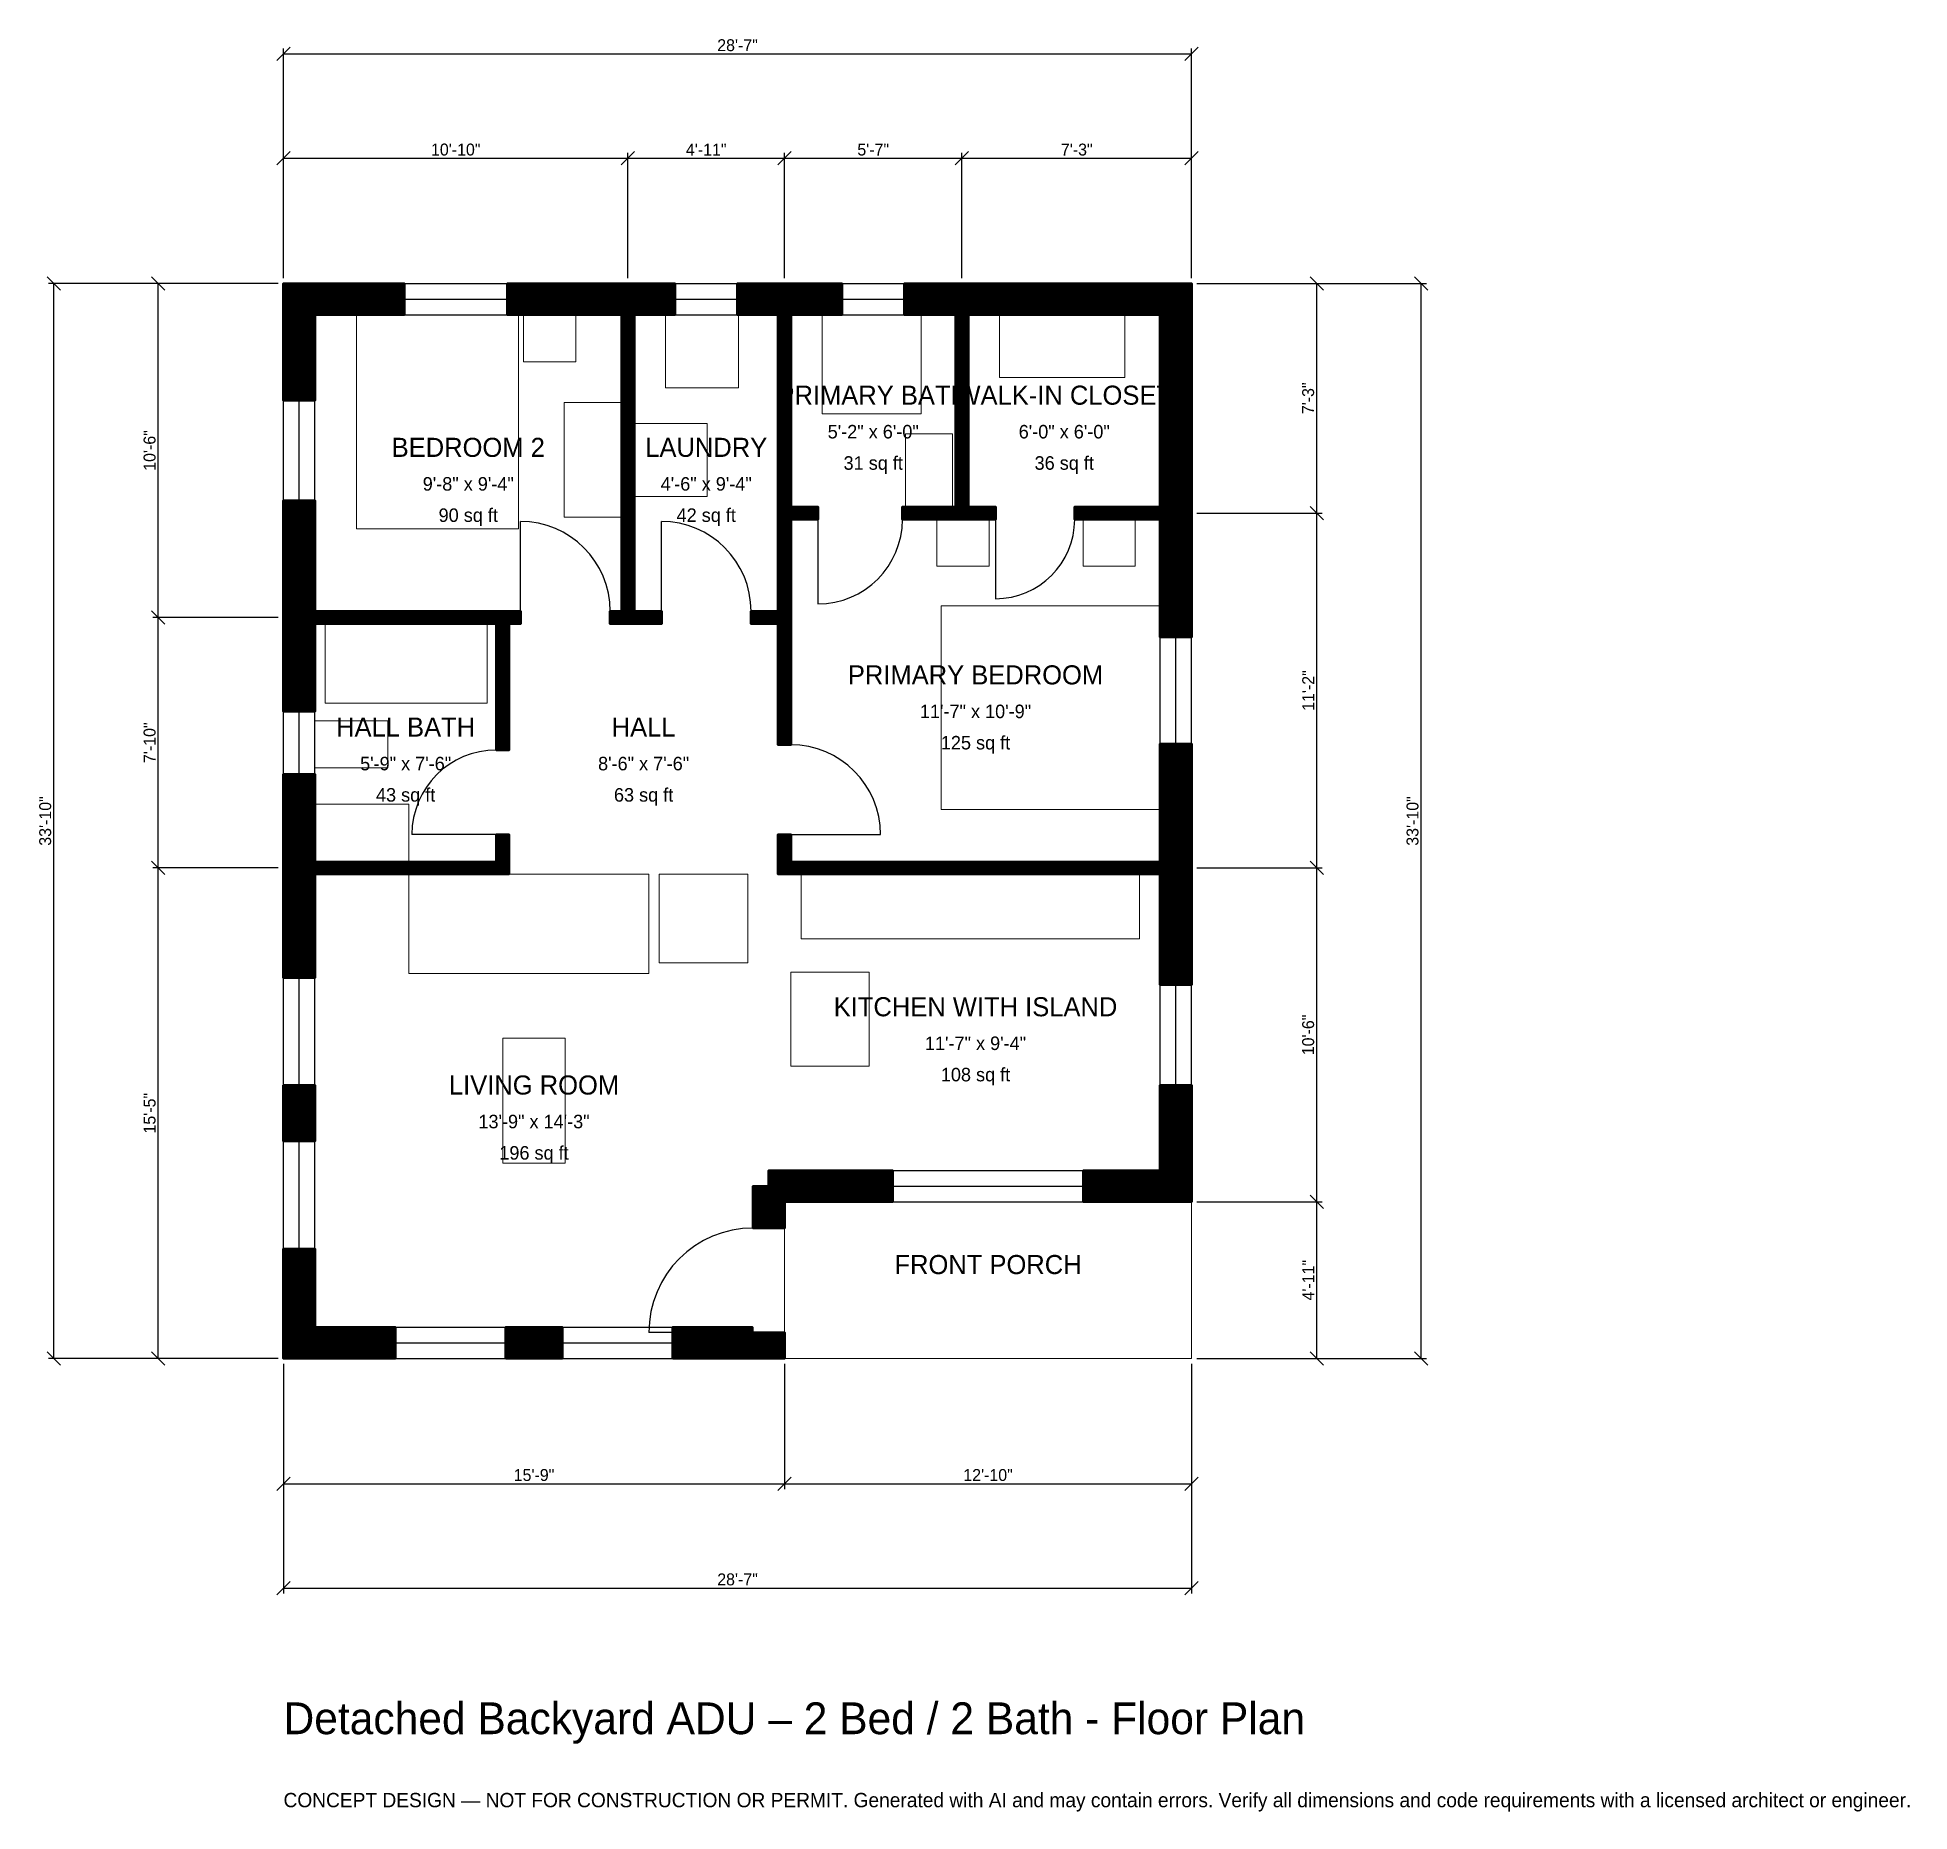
# Model space of a CAD drawing. Header units: inches. Extents: x -93 to 613, y -171 to 498.
import ezdxf
from ezdxf.enums import TextEntityAlignment as Align

# ---------------------------------------------------------------- set-up
doc = ezdxf.new("R2010")
doc.units = ezdxf.units.IN
doc.header["$MEASUREMENT"] = 0
doc.linetypes.add('DASHED', pattern=[0.6, 0.5, -0.1])
for name, color, linetype, lineweight in [('A-ANNO-DIMS', 1, 'Continuous', 13), ('A-ANNO-TEXT', 7, 'Continuous', 18), ('A-AREA-IDEN', 7, 'Continuous', 18), ('A-DOOR', 2, 'Continuous', 25), ('A-FLOR-FIXT', 9, 'Continuous', 13), ('A-FURN', 9, 'Continuous', 13), ('A-GLAZ', 4, 'Continuous', 25), ('A-SITE-PAVE', 8, 'Continuous', 13), ('A-WALL', 7, 'Continuous', 50), ('A-WALL-PATT', 8, 'Continuous', 13)]:
    doc.layers.add(name, color=color, linetype=linetype, lineweight=lineweight)
doc.dimstyles.new('PLAN', dxfattribs={"dimtxt": 4.5, "dimasz": 3, "dimexe": 2, "dimexo": 2, "dimgap": 1, "dimtad": 1, "dimdec": 0, "dimlunit": 4, "dimtsz": 2.5, "dimcen": 2.5, "dimclrd": 1, "dimclre": 1, "dimazin": 3, "dimtfac": 1, "dimtmove": 0, "dimatfit": 3})

msp = doc.modelspace()

# ---------------------------------------------------------------- hatches: boundary and pattern name
at = {"layer": 'A-WALL-PATT'}
h = msp.add_hatch(dxfattribs=at)
h.set_pattern_fill('ANSI31', color=8, scale=0.8)
h.paths.add_polyline_path([(146.8504, 0), (146.8504, 11.811), (176.7717, 11.811), (176.7717, 9.8425), (188.9764, 9.8425), (188.9764, 0), (188.9764, 0), (188.9764, 0), (177.1654, 0), (177.1654, 0), (146.8504, 0)])
h.paths.add_polyline_path([(83.8583, 0), (83.8583, 11.811), (105.1181, 11.811), (105.1181, 0), (83.8583, 0)])
h.paths.add_polyline_path([(11.811, 0), (11.811, 0), (0, 0), (0, 0), (0, 0), (0, 11.811), (0, 11.811), (0, 41.4042), (11.811, 41.4042), (11.811, 11.811), (42.126, 11.811), (42.126, 0), (11.811, 0)])
h.paths.add_polyline_path([(0, 103.084), (11.811, 103.084), (11.811, 81.9554), (0, 81.9554), (0, 103.084)])
h.paths.add_polyline_path([(0, 179.1339), (0, 182.6772), (0, 182.6772), (0, 187.4016), (0, 187.4016), (0, 190.9449), (0, 220.4724), (11.811, 220.4724), (11.811, 190.9449), (11.811, 187.4016), (80.315, 187.4016), (80.315, 197.6378), (85.0394, 197.6378), (85.0394, 187.4016), (85.0394, 182.6772), (80.315, 182.6772), (11.811, 182.6772), (11.811, 179.1339), (11.811, 143.6352), (0, 143.6352), (0, 179.1339)])
h.paths.add_polyline_path([(0, 273.622), (0, 277.1654), (0, 277.1654), (0, 281.8898), (0, 281.8898), (0, 285.4331), (0, 323.622), (11.811, 323.622), (11.811, 285.4331), (11.811, 281.8898), (80.315, 281.8898), (85.0394, 281.8898), (89.3701, 281.8898), (89.3701, 277.1654), (85.0394, 277.1654), (85.0394, 229.5276), (80.315, 229.5276), (80.315, 277.1654), (11.811, 277.1654), (11.811, 273.622), (11.811, 244.0945), (0, 244.0945), (0, 273.622)])
h.paths.add_polyline_path([(0, 393.7008), (0, 393.7008), (0, 405.5118), (0, 405.5118), (0, 405.5118), (11.811, 405.5118), (11.811, 405.5118), (45.4724, 405.5118), (45.4724, 393.7008), (11.811, 393.7008), (11.811, 361.4173), (0, 361.4173), (0, 393.7008)])
h.paths.add_polyline_path([(124.0157, 405.5118), (127.5591, 405.5118), (127.5591, 405.5118), (132.2835, 405.5118), (132.2835, 405.5118), (135.8268, 405.5118), (147.6378, 405.5118), (147.6378, 393.7008), (135.8268, 393.7008), (132.2835, 393.7008), (132.2835, 281.8898), (142.5197, 281.8898), (142.5197, 277.1654), (132.2835, 277.1654), (127.5591, 277.1654), (123.2283, 277.1654), (123.2283, 281.8898), (127.5591, 281.8898), (127.5591, 393.7008), (124.0157, 393.7008), (84.4488, 393.7008), (84.4488, 405.5118), (124.0157, 405.5118)])
h.paths.add_polyline_path([(183.0709, 405.5118), (186.6142, 405.5118), (186.6142, 405.5118), (191.3386, 405.5118), (191.3386, 405.5118), (194.8819, 405.5118), (210.6299, 405.5118), (210.6299, 393.7008), (194.8819, 393.7008), (191.3386, 393.7008), (191.3386, 321.2598), (201.5748, 321.2598), (201.5748, 316.5354), (191.3386, 316.5354), (191.3386, 281.8898), (191.3386, 281.8898), (191.3386, 231.4961), (186.6142, 231.4961), (186.6142, 277.1654), (186.6142, 277.1654), (176.378, 277.1654), (176.378, 281.8898), (186.6142, 281.8898), (186.6142, 316.5354), (186.6142, 321.2598), (186.6142, 393.7008), (183.0709, 393.7008), (171.2598, 393.7008), (171.2598, 405.5118), (183.0709, 405.5118)])
h.paths.add_polyline_path([(250, 405.5118), (253.5433, 405.5118), (253.5433, 405.5118), (258.2677, 405.5118), (258.2677, 405.5118), (261.811, 405.5118), (330.7087, 405.5118), (330.7087, 405.5118), (342.5197, 405.5118), (342.5197, 405.5118), (342.5197, 405.5118), (342.5197, 393.7008), (342.5197, 393.7008), (342.5197, 324.8031), (342.5197, 321.2598), (342.5197, 321.2598), (342.5197, 316.5354), (342.5197, 316.5354), (342.5197, 312.9921), (342.5197, 272.0472), (330.7087, 272.0472), (330.7087, 312.9921), (330.7087, 316.5354), (298.4252, 316.5354), (298.4252, 321.2598), (330.7087, 321.2598), (330.7087, 324.8031), (330.7087, 393.7008), (261.811, 393.7008), (258.2677, 393.7008), (258.2677, 321.2598), (268.5039, 321.2598), (268.5039, 316.5354), (258.2677, 316.5354), (253.5433, 316.5354), (233.4646, 316.5354), (233.4646, 321.2598), (253.5433, 321.2598), (253.5433, 393.7008), (250, 393.7008), (234.252, 393.7008), (234.252, 405.5118), (250, 405.5118)])
h.paths.add_polyline_path([(342.5197, 190.9449), (342.5197, 187.4016), (342.5197, 187.4016), (342.5197, 182.6772), (342.5197, 182.6772), (342.5197, 179.1339), (342.5197, 140.9449), (330.7087, 140.9449), (330.7087, 179.1339), (330.7087, 182.6772), (191.3386, 182.6772), (186.6142, 182.6772), (186.6142, 182.6772), (186.6142, 187.4016), (186.6142, 187.4016), (186.6142, 197.6378), (191.3386, 197.6378), (191.3386, 187.4016), (330.7087, 187.4016), (330.7087, 190.9449), (330.7087, 231.8898), (342.5197, 231.8898), (342.5197, 190.9449)])
h.paths.add_polyline_path([(342.5197, 70.8661), (342.5197, 70.8661), (342.5197, 59.0551), (342.5197, 59.0551), (342.5197, 59.0551), (330.7087, 59.0551), (330.7087, 59.0551), (301.7717, 59.0551), (301.7717, 70.8661), (330.7087, 70.8661), (330.7087, 103.1496), (342.5197, 103.1496), (342.5197, 70.8661)])
h.paths.add_polyline_path([(188.9764, 59.0551), (188.9764, 49.2126), (177.1654, 49.2126), (177.1654, 64.9606), (183.0709, 64.9606), (183.0709, 70.8661), (229.7244, 70.8661), (229.7244, 59.0551), (188.9764, 59.0551)])

# ---------------------------------------------------------------- linework, layer by layer
at = {"layer": 'A-DOOR'}
for p, q in [((89.3701, 281.8898), (89.3701, 315.748)), ((142.5197, 281.8898), (142.5197, 315.748)), ((201.5748, 316.5354), (201.5748, 284.6457)), ((268.5039, 316.5354), (268.5039, 286.6142)), ((80.315, 197.6378), (48.4252, 197.6378)), ((191.3386, 197.6378), (225.1969, 197.6378)), ((177.1654, 9.8425), (137.7953, 9.8425))]:
    msp.add_line(p, q, dxfattribs=at)
for centre, radius, start, end in [((89.3701, 281.8898), 33.8583, 0, 90), ((142.5197, 281.8898), 33.8583, 0, 90), ((201.5748, 316.5354), 31.8898, 270, 360), ((268.5039, 316.5354), 29.9213, 270, 360), ((80.315, 197.6378), 31.8898, 90, 180), ((191.3386, 197.6378), 33.8583, 0, 90), ((177.1654, 9.8425), 39.3701, 90, 180)]:
    msp.add_arc(centre, radius, start, end, dxfattribs=at)
at = {"layer": 'A-FLOR-FIXT'}
for points in [[(203.1496, 356.2992), (240.5512, 356.2992), (240.5512, 393.7008), (203.1496, 393.7008)], [(234.6457, 321.2598), (252.3622, 321.2598), (252.3622, 348.8189), (234.6457, 348.8189)], [(15.748, 247.2441), (76.7717, 247.2441), (76.7717, 277.1654), (15.748, 277.1654)], [(11.811, 222.8346), (39.3701, 222.8346), (39.3701, 240.5512), (11.811, 240.5512)], [(11.811, 187.4016), (47.2441, 187.4016), (47.2441, 209.0551), (11.811, 209.0551)], [(195.2756, 158.2677), (322.8346, 158.2677), (322.8346, 182.6772), (195.2756, 182.6772)]]:
    msp.add_lwpolyline(points, close=True, dxfattribs=at)
at = {"layer": 'A-FURN'}
for points in [[(27.5591, 312.9921), (88.5827, 312.9921), (88.5827, 393.7008), (27.5591, 393.7008)], [(90.5512, 375.9843), (110.2362, 375.9843), (110.2362, 393.7008), (90.5512, 393.7008)], [(144.0945, 366.1417), (171.6535, 366.1417), (171.6535, 393.7008), (144.0945, 393.7008)], [(270.0787, 370.0787), (317.3228, 370.0787), (317.3228, 393.7008), (270.0787, 393.7008)], [(105.9055, 317.3228), (127.5591, 317.3228), (127.5591, 360.6299), (105.9055, 360.6299)], [(132.2835, 325.1969), (159.8425, 325.1969), (159.8425, 352.7559), (132.2835, 352.7559)], [(246.4567, 298.8189), (266.1417, 298.8189), (266.1417, 316.5354), (246.4567, 316.5354)], [(301.5748, 298.8189), (321.2598, 298.8189), (321.2598, 316.5354), (301.5748, 316.5354)], [(248.0315, 207.0866), (330.7087, 207.0866), (330.7087, 283.8583), (248.0315, 283.8583)], [(47.2441, 145.2756), (137.7953, 145.2756), (137.7953, 182.6772), (47.2441, 182.6772)], [(141.7323, 149.2126), (175.1969, 149.2126), (175.1969, 182.6772), (141.7323, 182.6772)], [(191.3386, 110.2362), (220.8661, 110.2362), (220.8661, 145.6693), (191.3386, 145.6693)], [(82.6772, 73.622), (106.2992, 73.622), (106.2992, 120.8661), (82.6772, 120.8661)]]:
    msp.add_lwpolyline(points, close=True, dxfattribs=at)
at = {"layer": 'A-GLAZ'}
for p, q in [((45.4724, 405.5118), (84.4488, 405.5118)), ((147.6378, 405.5118), (171.2598, 405.5118)), ((210.6299, 405.5118), (234.252, 405.5118)), ((45.4724, 399.6063), (84.4488, 399.6063)), ((147.6378, 399.6063), (171.2598, 399.6063)), ((210.6299, 399.6063), (234.252, 399.6063)), ((45.4724, 393.7008), (84.4488, 393.7008)), ((147.6378, 393.7008), (171.2598, 393.7008)), ((210.6299, 393.7008), (234.252, 393.7008)), ((0, 323.622), (0, 361.4173)), ((5.9055, 323.622), (5.9055, 361.4173)), ((11.811, 323.622), (11.811, 361.4173)), ((330.7087, 231.8898), (330.7087, 272.0472)), ((336.6142, 231.8898), (336.6142, 272.0472)), ((342.5197, 231.8898), (342.5197, 272.0472)), ((0, 220.4724), (0, 244.0945)), ((5.9055, 220.4724), (5.9055, 244.0945)), ((11.811, 220.4724), (11.811, 244.0945)), ((0, 103.084), (0, 143.6352)), ((5.9055, 103.084), (5.9055, 143.6352)), ((11.811, 103.084), (11.811, 143.6352)), ((330.7087, 103.1496), (330.7087, 140.9449)), ((336.6142, 103.1496), (336.6142, 140.9449)), ((342.5197, 103.1496), (342.5197, 140.9449)), ((0, 41.4042), (0, 81.9554)), ((5.9055, 41.4042), (5.9055, 81.9554)), ((11.811, 41.4042), (11.811, 81.9554)), ((229.7244, 70.8661), (301.7717, 70.8661)), ((229.7244, 64.9606), (301.7717, 64.9606)), ((229.7244, 59.0551), (301.7717, 59.0551)), ((42.126, 11.811), (83.8583, 11.811)), ((105.1181, 11.811), (146.8504, 11.811)), ((42.126, 5.9055), (83.8583, 5.9055)), ((42.126, 0), (83.8583, 0)), ((105.1181, 5.9055), (146.8504, 5.9055)), ((105.1181, 0), (146.8504, 0))]:
    msp.add_line(p, q, dxfattribs=at)
at = {"layer": 'A-SITE-PAVE', "linetype": 'DASHED'}
msp.add_lwpolyline([(188.9764, 0), (342.5197, 0), (342.5197, 59.0551), (188.9764, 59.0551)], close=True, dxfattribs=at)
at = {"layer": 'A-WALL'}
for points in [[(0, 393.7008), (0, 393.7008), (0, 405.5118), (0, 405.5118), (0, 405.5118), (11.811, 405.5118), (11.811, 405.5118), (45.4724, 405.5118), (45.4724, 393.7008), (11.811, 393.7008), (11.811, 361.4173), (0, 361.4173), (0, 393.7008)], [(124.0157, 405.5118), (127.5591, 405.5118), (127.5591, 405.5118), (132.2835, 405.5118), (132.2835, 405.5118), (135.8268, 405.5118), (147.6378, 405.5118), (147.6378, 393.7008), (135.8268, 393.7008), (132.2835, 393.7008), (132.2835, 281.8898), (142.5197, 281.8898), (142.5197, 277.1654), (132.2835, 277.1654), (127.5591, 277.1654), (123.2283, 277.1654), (123.2283, 281.8898), (127.5591, 281.8898), (127.5591, 393.7008), (124.0157, 393.7008), (84.4488, 393.7008), (84.4488, 405.5118), (124.0157, 405.5118)], [(183.0709, 405.5118), (186.6142, 405.5118), (186.6142, 405.5118), (191.3386, 405.5118), (191.3386, 405.5118), (194.8819, 405.5118), (210.6299, 405.5118), (210.6299, 393.7008), (194.8819, 393.7008), (191.3386, 393.7008), (191.3386, 321.2598), (201.5748, 321.2598), (201.5748, 316.5354), (191.3386, 316.5354), (191.3386, 281.8898), (191.3386, 281.8898), (191.3386, 231.4961), (186.6142, 231.4961), (186.6142, 277.1654), (186.6142, 277.1654), (176.378, 277.1654), (176.378, 281.8898), (186.6142, 281.8898), (186.6142, 316.5354), (186.6142, 321.2598), (186.6142, 393.7008), (183.0709, 393.7008), (171.2598, 393.7008), (171.2598, 405.5118), (183.0709, 405.5118)], [(250, 405.5118), (253.5433, 405.5118), (253.5433, 405.5118), (258.2677, 405.5118), (258.2677, 405.5118), (261.811, 405.5118), (330.7087, 405.5118), (330.7087, 405.5118), (342.5197, 405.5118), (342.5197, 405.5118), (342.5197, 405.5118), (342.5197, 393.7008), (342.5197, 393.7008), (342.5197, 324.8031), (342.5197, 321.2598), (342.5197, 321.2598), (342.5197, 316.5354), (342.5197, 316.5354), (342.5197, 312.9921), (342.5197, 272.0472), (330.7087, 272.0472), (330.7087, 312.9921), (330.7087, 316.5354), (298.4252, 316.5354), (298.4252, 321.2598), (330.7087, 321.2598), (330.7087, 324.8031), (330.7087, 393.7008), (261.811, 393.7008), (258.2677, 393.7008), (258.2677, 321.2598), (268.5039, 321.2598), (268.5039, 316.5354), (258.2677, 316.5354), (253.5433, 316.5354), (233.4646, 316.5354), (233.4646, 321.2598), (253.5433, 321.2598), (253.5433, 393.7008), (250, 393.7008), (234.252, 393.7008), (234.252, 405.5118), (250, 405.5118)], [(0, 273.622), (0, 277.1654), (0, 277.1654), (0, 281.8898), (0, 281.8898), (0, 285.4331), (0, 323.622), (11.811, 323.622), (11.811, 285.4331), (11.811, 281.8898), (80.315, 281.8898), (85.0394, 281.8898), (89.3701, 281.8898), (89.3701, 277.1654), (85.0394, 277.1654), (85.0394, 229.5276), (80.315, 229.5276), (80.315, 277.1654), (11.811, 277.1654), (11.811, 273.622), (11.811, 244.0945), (0, 244.0945), (0, 273.622)], [(342.5197, 190.9449), (342.5197, 187.4016), (342.5197, 187.4016), (342.5197, 182.6772), (342.5197, 182.6772), (342.5197, 179.1339), (342.5197, 140.9449), (330.7087, 140.9449), (330.7087, 179.1339), (330.7087, 182.6772), (191.3386, 182.6772), (186.6142, 182.6772), (186.6142, 182.6772), (186.6142, 187.4016), (186.6142, 187.4016), (186.6142, 197.6378), (191.3386, 197.6378), (191.3386, 187.4016), (330.7087, 187.4016), (330.7087, 190.9449), (330.7087, 231.8898), (342.5197, 231.8898), (342.5197, 190.9449)], [(0, 179.1339), (0, 182.6772), (0, 182.6772), (0, 187.4016), (0, 187.4016), (0, 190.9449), (0, 220.4724), (11.811, 220.4724), (11.811, 190.9449), (11.811, 187.4016), (80.315, 187.4016), (80.315, 197.6378), (85.0394, 197.6378), (85.0394, 187.4016), (85.0394, 182.6772), (80.315, 182.6772), (11.811, 182.6772), (11.811, 179.1339), (11.811, 143.6352), (0, 143.6352), (0, 179.1339)], [(0, 103.084), (11.811, 103.084), (11.811, 81.9554), (0, 81.9554), (0, 103.084)], [(342.5197, 70.8661), (342.5197, 70.8661), (342.5197, 59.0551), (342.5197, 59.0551), (342.5197, 59.0551), (330.7087, 59.0551), (330.7087, 59.0551), (301.7717, 59.0551), (301.7717, 70.8661), (330.7087, 70.8661), (330.7087, 103.1496), (342.5197, 103.1496), (342.5197, 70.8661)], [(188.9764, 59.0551), (188.9764, 49.2126), (177.1654, 49.2126), (177.1654, 64.9606), (183.0709, 64.9606), (183.0709, 70.8661), (229.7244, 70.8661), (229.7244, 59.0551), (188.9764, 59.0551)], [(11.811, 0), (11.811, 0), (0, 0), (0, 0), (0, 0), (0, 11.811), (0, 11.811), (0, 41.4042), (11.811, 41.4042), (11.811, 11.811), (42.126, 11.811), (42.126, 0), (11.811, 0)], [(83.8583, 0), (83.8583, 11.811), (105.1181, 11.811), (105.1181, 0), (83.8583, 0)], [(146.8504, 0), (146.8504, 11.811), (176.7717, 11.811), (176.7717, 9.8425), (188.9764, 9.8425), (188.9764, 0), (188.9764, 0), (188.9764, 0), (177.1654, 0), (177.1654, 0), (146.8504, 0)]]:
    msp.add_lwpolyline(points, close=True, dxfattribs=at)

# ---------------------------------------------------------------- texts
at = {"layer": 'A-ANNO-TEXT'}
for s, height, p in [('Detached Backyard ADU – 2 Bed / 2 Bath - Floor Plan', 12, (0, -141.7323)), ('CONCEPT DESIGN — NOT FOR CONSTRUCTION OR PERMIT. Generated with AI and may contain errors. Verify all dimensions and code requirements with a licensed architect or engineer.', 5.4, (0, -169.2913))]:
    msp.add_text(s, height=height, dxfattribs=at).set_placement(p)
at = {"layer": 'A-AREA-IDEN'}
for s, height, p in [('PRIMARY BATH', 7.2, (222.4409, 363.3858)), ('WALK-IN CLOSET', 7.2, (294.4882, 363.3858)), ('BEDROOM 2', 7.2, (69.685, 343.7008)), ('LAUNDRY', 7.2, (159.4488, 343.7008)), ('5\'-2" x 6\'-0"', 5.1, (222.4409, 349.6063)), ('6\'-0" x 6\'-0"', 5.1, (294.4882, 349.6063)), ('31 sq ft', 5.1, (222.4409, 337.7953)), ('36 sq ft', 5.1, (294.4882, 337.7953)), ('9\'-8" x 9\'-4"', 5.1, (69.685, 329.9213)), ('4\'-6" x 9\'-4"', 5.1, (159.4488, 329.9213)), ('90 sq ft', 5.1, (69.685, 318.1102)), ('42 sq ft', 5.1, (159.4488, 318.1102)), ('PRIMARY BEDROOM', 7.2, (261.0236, 257.874)), ('HALL BATH', 7.2, (46.063, 238.189)), ('HALL', 7.2, (135.8268, 238.189)), ('11\'-7" x 10\'-9"', 5.1, (261.0236, 244.0945)), ('125 sq ft', 5.1, (261.0236, 232.2835)), ('5\'-9" x 7\'-6"', 5.1, (46.063, 224.4094)), ('8\'-6" x 7\'-6"', 5.1, (135.8268, 224.4094)), ('43 sq ft', 5.1, (46.063, 212.5984)), ('63 sq ft', 5.1, (135.8268, 212.5984)), ('KITCHEN WITH ISLAND', 7.2, (261.0236, 132.6772)), ('11\'-7" x 9\'-4"', 5.1, (261.0236, 118.8976)), ('LIVING ROOM', 7.2, (94.4882, 103.1496)), ('108 sq ft', 5.1, (261.0236, 107.0866)), ('13\'-9" x 14\'-3"', 5.1, (94.4882, 89.3701)), ('196 sq ft', 5.1, (94.4882, 77.5591)), ('FRONT PORCH', 7.2, (265.748, 35.4331))]:
    msp.add_text(s, height=height, dxfattribs=at).set_placement(p, align=Align.MIDDLE_CENTER)

# ---------------------------------------------------------------- dimensions: what is measured, and where the dimension line sits
at = {"layer": 'A-ANNO-DIMS'}
for base, p1, p2, text in [((0, 492.126), (0, 405.5118), (342.5197, 405.5118), '28\'-7"'), ((0, 452.7559), (0, 405.5118), (129.9213, 405.5118), '10\'-10"'), ((129.9213, 452.7559), (129.9213, 405.5118), (188.9764, 405.5118), '4\'-11"'), ((188.9764, 452.7559), (188.9764, 405.5118), (255.9055, 405.5118), '5\'-7"'), ((255.9055, 452.7559), (255.9055, 405.5118), (342.5197, 405.5118), '7\'-3"'), ((0, -47.2441), (0, 0), (188.9764, 0), '15\'-9"'), ((0, -86.6142), (0, 0), (342.5197, 0), '28\'-7"'), ((188.9764, -47.2441), (188.9764, 0), (342.5197, 0), '12\'-10"')]:
    msp.add_linear_dim(base=base, p1=p1, p2=p2, text=text, dimstyle='PLAN', dxfattribs=at).render()
for base, p1, p2, text in [((-86.6142, 0), (0, 0), (0, 405.5118), '33\'-10"'), ((-47.2441, 279.5276), (0, 279.5276), (0, 405.5118), '10\'-6"'), ((389.7638, 318.8976), (342.5197, 318.8976), (342.5197, 405.5118), '7\'-3"'), ((429.1339, 0), (342.5197, 0), (342.5197, 405.5118), '33\'-10"'), ((389.7638, 185.0394), (342.5197, 185.0394), (342.5197, 318.8976), '11\'-2"'), ((-47.2441, 185.0394), (0, 185.0394), (0, 279.5276), '7\'-10"'), ((-47.2441, 0), (0, 0), (0, 185.0394), '15\'-5"'), ((389.7638, 59.0551), (342.5197, 59.0551), (342.5197, 185.0394), '10\'-6"'), ((389.7638, 0), (342.5197, 0), (342.5197, 59.0551), '4\'-11"')]:
    msp.add_linear_dim(base=base, p1=p1, p2=p2, angle=90, text=text, dimstyle='PLAN', dxfattribs=at).render()

doc.saveas('drawing.dxf')
